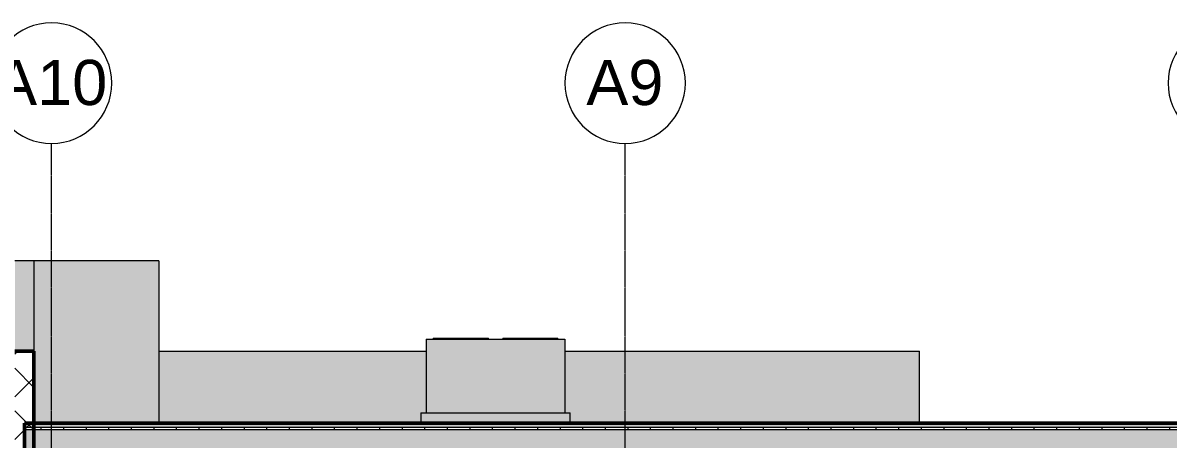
# Model space of a CAD drawing. Header units: inches. Extents: x 1352 to 4245, y -195 to 444.
# Drawn here: x 1581 to 2037.7, y 229 to 394.8 of the extents above; entities that cross this region are included whole.
import ezdxf

# ---------------------------------------------------------------- set-up
doc = ezdxf.new("R2010")
doc.units = ezdxf.units.IN
doc.header["$MEASUREMENT"] = 0
doc.linetypes.add('Grid Line 1_2_', pattern=[0.875, 0.5, -0.125, 0.125, -0.125])
for name, color, linetype, lineweight in [('A-ROOF', 132, 'Continuous', 13), ('A-ROOF-2', 132, 'Continuous', 50), ('A-ROOF-PATT-1', 132, 'Continuous', 9), ('A-WALL-1', 10, 'Continuous', 13), ('A-WALL-2', 50, 'Continuous', 13), ('A-WALL-4', 163, 'Continuous', 13), ('A-WALL-6', 153, 'Continuous', 50), ('A-WALL-PATT-2', 50, 'Continuous', 13), ('A-WALL-PATT-3', 7, 'Continuous', 9), ('M-EQPM', 50, 'Continuous', 9), ('S-GRID-1', 1, 'Grid Line 1_2_', 9), ('S-GRID-IDEN', 1, 'Continuous', 9)]:
    doc.layers.add(name, color=color, linetype=linetype, lineweight=lineweight)
doc.styles.add('Arial', font='arial.ttf', dxfattribs={"height": 18})

# ---------------------------------------------------------------- blocks, each defined once
blk = doc.blocks.new('Walls 1 - Walls 1-1277454-BUILDING SECTION - EAST_WEST - LOOKING SOUTH')
at = {"layer": 'A-WALL-1'}
h = blk.add_hatch(color=256, dxfattribs=at)
h.paths.add_polyline_path([(1587.2, -96), (1938.58, -96), (1938.58, -72), (1577.83, -72), (1577.83, -96)], flags=0)
h.paths.add_polyline_path([(1799.2, 235.32), (1938.58, 235.32), (1938.58, 264), (1797.2, 264), (1797.2, 239.46), (1799.2, 239.46)], flags=0)
h.paths.add_polyline_path([(1635.2, 235.32), (1739.78, 235.32), (1739.78, 239.46), (1741.78, 239.46), (1741.78, 264), (1635.2, 264), (1635.2, 262.19)], flags=0)
at = {"layer": 'A-WALL-4'}
for p, q in [((1635.2, 264), (1741.78, 264)), ((1797.2, 264), (1938.58, 264)), ((1938.58, 235.32), (1938.58, 264))]:
    blk.add_line(p, q, dxfattribs=at)
blk = doc.blocks.new('Condensing Unit - Air Cooled - DX - 6-10 Tons - 6 Tons-1352867-BUILDING SECTION - EAST_WEST - LOOKING SOUTH')
at = {"layer": 'M-EQPM'}
for points in [[(1741.78, 239.46), (1797.2, 239.46), (1797.2, 268.87), (1741.78, 268.87), (1741.78, 262.19)], [(1763, 268.87), (1766.64, 268.87), (1766.64, 269.23), (1744.64, 269.23), (1744.64, 268.87), (1761.14, 268.87)], [(1782.95, 268.87), (1794.35, 268.87), (1794.35, 269.23), (1772.35, 269.23), (1772.35, 268.87), (1782.2, 268.87)], [(1782.95, 235.32), (1799.2, 235.32), (1799.2, 239.46), (1739.78, 239.46), (1739.78, 235.32), (1741.15, 235.32)]]:
    blk.add_hatch(color=256, dxfattribs=at).paths.add_polyline_path(points, flags=0)
for p, q in [((1741.78, 268.87), (1797.2, 268.87)), ((1741.78, 268.87), (1741.78, 239.46)), ((1744.64, 269.23), (1744.64, 268.87)), ((1744.64, 269.23), (1766.64, 269.23)), ((1766.64, 268.87), (1766.64, 269.23)), ((1772.35, 269.23), (1772.35, 268.87)), ((1772.35, 269.23), (1794.35, 269.23)), ((1794.35, 268.87), (1794.35, 269.23)), ((1797.2, 268.87), (1797.2, 239.46)), ((1739.78, 239.46), (1799.2, 239.46)), ((1739.78, 239.46), (1739.78, 235.32)), ((1799.2, 235.32), (1799.2, 239.46))]:
    blk.add_line(p, q, dxfattribs=at)
blk = doc.blocks.new('Grid - Grid Head - Circle-50561-BUILDING SECTION - EAST_WEST - LOOKING SOUTH')
at = {"layer": 'S-GRID-IDEN'}
for start, end in [(0, 180), (180, 360)]:
    blk.add_arc((2877.2, 324), 24, start, end, dxfattribs=at)

msp = doc.modelspace()

# ---------------------------------------------------------------- hatches: boundary and pattern name
at = {"layer": 'A-ROOF'}
msp.add_hatch(color=256, dxfattribs=at).paths.add_polyline_path([(1782.95, 233.82), (3220.45, 233.82), (3220.45, 235.32), (1581.64, 235.32), (1581.64, 233.82), (1741.15, 233.82)], flags=0)
at = {"layer": 'A-ROOF-PATT-1'}
h = msp.add_hatch(dxfattribs=at)
h.set_pattern_fill('FP_3', color=256, style=0, pattern_type=2)
h.set_pattern_definition([(0, (2839.341, 132.759), (0, 9), []), (90, (2839.341, 132.759), (-9, 6e-16), [])])
h.paths.add_polyline_path([(1782.95, 232.82), (3220.45, 232.82), (3220.45, 233.82), (1581.64, 233.82), (1581.64, 232.82), (1741.15, 232.82)], flags=0)
h = msp.add_hatch(dxfattribs=at)
h.set_pattern_fill('FP_4', color=256, style=0, pattern_type=2)
h.set_pattern_definition([(161.57, (2839.821, 133.239), (-3.8399538, -1.54e-05), [0, -27.322, 3.034, 0]), (18.43, (2838.861, 133.239), (-3.8399538, 1.54e-05), [0, -27.322, 3.034, 0]), (108.43, (2839.821, 133.239), (1.919622, -9.6005246), [9.106, -21.25]), (71.57, (2838.861, 133.239), (1.919622, 9.6005246), [9.106, -21.25])])
h.paths.add_polyline_path([(1581.64, 224.82), (3220.45, 224.82), (3220.45, 232.82), (1581.64, 232.82), (1581.64, 230.19)], flags=0)
at = {"layer": 'A-WALL-2'}
msp.add_hatch(color=256, dxfattribs=at).paths.add_polyline_path([(1585.45, 264), (1585.45, 300), (1577.83, 300), (1577.83, 264)], flags=0)
at = {"layer": 'A-WALL-PATT-2'}
for points in [[(1627.58, 235.32), (1627.58, 300), (1585.45, 300), (1585.45, 235.32), (1615.73, 235.32)], [(1635.2, 235.32), (1635.2, 300), (1627.58, 300), (1627.58, 235.32)]]:
    msp.add_hatch(color=256, dxfattribs=at).paths.add_polyline_path(points, flags=0)
at = {"layer": 'A-WALL-PATT-3'}
h = msp.add_hatch(dxfattribs=at)
h.set_pattern_fill('FP_10', color=256, style=0, pattern_type=2)
h.set_pattern_definition([(45, (2839.341, 132.759), (-8.48528, 8.48528), []), (135, (2839.341, 132.759), (-8.48528, -8.48528), [])])
h.paths.add_polyline_path([(1585.45, -48), (1585.45, 264), (1577.83, 264), (1577.83, -48)], flags=0)

# ---------------------------------------------------------------- linework, layer by layer
at = {"layer": 'A-ROOF'}
for p, q in [((1581.64, 233.82), (3220.45, 233.82)), ((1581.64, 232.82), (3220.45, 232.82))]:
    msp.add_line(p, q, dxfattribs=at)
at = {"layer": 'A-ROOF-2'}
for p, q in [((1581.64, 235.32), (1581.64, 224.82)), ((3220.45, 235.32), (1581.64, 235.32))]:
    msp.add_line(p, q, dxfattribs=at)
at = {"layer": 'A-WALL-4'}
for p, q in [((1635.2, 300), (1577.83, 300)), ((1585.45, 300), (1585.45, 264)), ((1635.2, 300), (1635.2, 235.32))]:
    msp.add_line(p, q, dxfattribs=at)
at = {"layer": 'A-WALL-6'}
for p, q in [((1585.45, 264), (1577.83, 264)), ((1585.45, -48), (1585.45, 264))]:
    msp.add_line(p, q, dxfattribs=at)
at = {"layer": 'S-GRID-1'}
for p, q in [((1592.45, -75.41), (1592.45, 346.82)), ((1821.2, -75.41), (1821.2, 346.82))]:
    msp.add_line(p, q, dxfattribs=at)

# ---------------------------------------------------------------- block references
at = {"layer": 'A-WALL-4'}
msp.add_blockref('Walls 1 - Walls 1-1277454-BUILDING SECTION - EAST_WEST - LOOKING SOUTH', (0, 0), dxfattribs=at)
at = {"layer": 'M-EQPM'}
msp.add_blockref('Condensing Unit - Air Cooled - DX - 6-10 Tons - 6 Tons-1352867-BUILDING SECTION - EAST_WEST - LOOKING SOUTH', (0, 0), dxfattribs=at)
at = {"layer": 'S-GRID-IDEN'}
for p in [(-1284.75, 46.82), (-1056, 46.82), (-815.5, 46.82)]:
    msp.add_blockref('Grid - Grid Head - Circle-50561-BUILDING SECTION - EAST_WEST - LOOKING SOUTH', p, dxfattribs=at)

# ---------------------------------------------------------------- texts
at = {"layer": 'S-GRID-IDEN', "char_height": 18, "attachment_point": 1, "style": 'Arial'}
for s, insert, width in [('A10', (1569.94, 380.1), 54.237), ('A9', (1805.7, 380.1), 37.269)]:
    msp.add_mtext(s, dxfattribs=dict(at, insert=insert, width=width))

doc.saveas('drawing.dxf')
